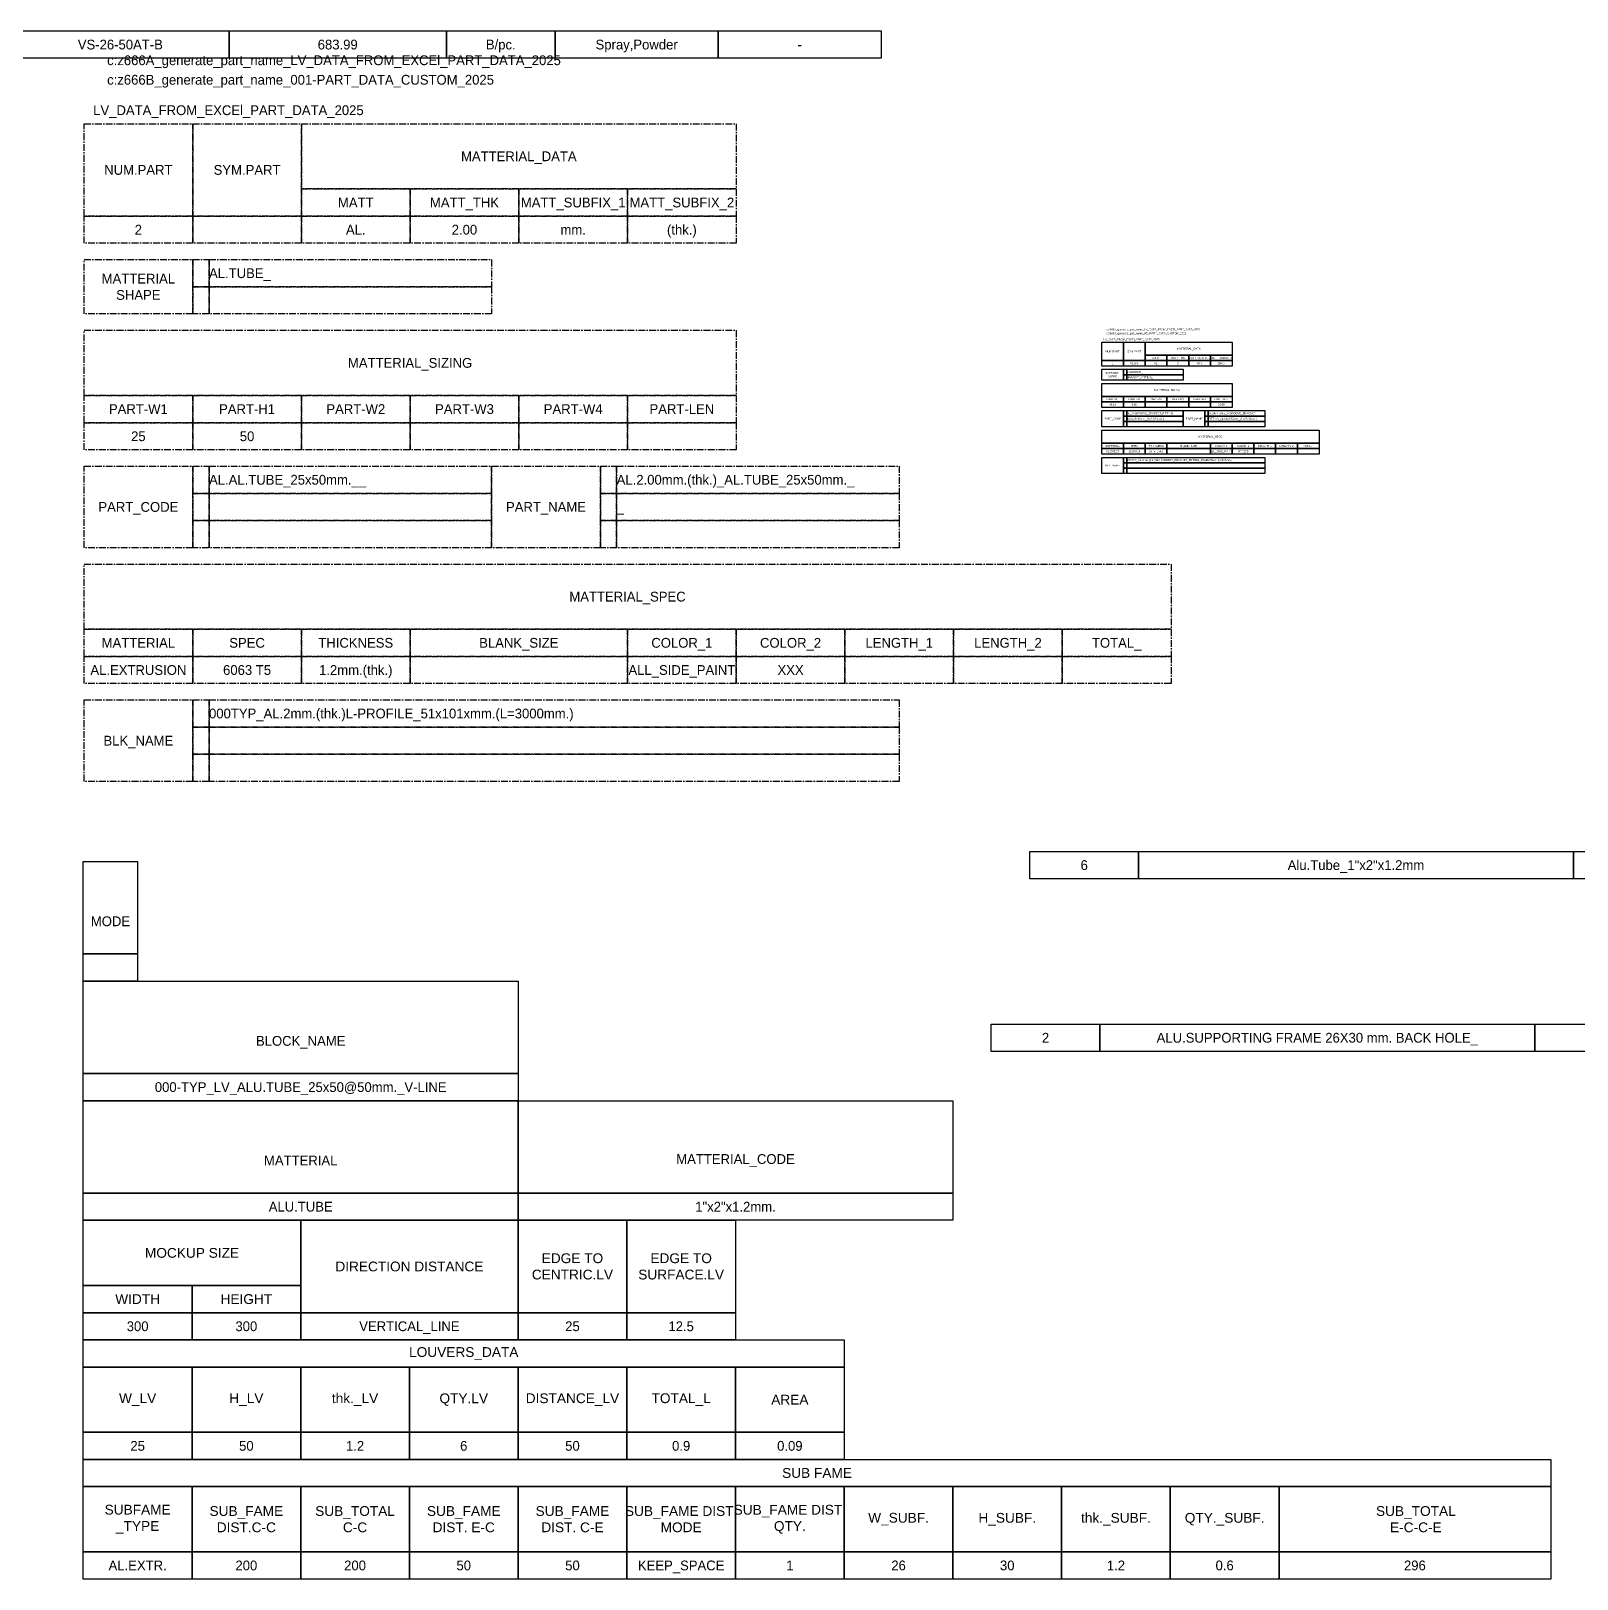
# Model space of a CAD drawing. Header units: millimetres. Extents: x -244126 to 368105, y -173968 to 259060.
# Drawn here: x -200659 to -199237, y 235490 to 236913 of the extents above; entities that cross this region are included whole.
import ezdxf
from ezdxf.enums import TextEntityAlignment as Align

# ---------------------------------------------------------------- set-up
doc = ezdxf.new("R2010")
doc.units = ezdxf.units.MM
doc.header["$MEASUREMENT"] = 0
doc.linetypes.add('CENTER', pattern=[2, 1.25, -0.25, 0.25, -0.25])
doc.linetypes.add('TA_GL_000.00010', pattern=[0.000275, 0.0001, -2.5e-05, 2.5e-05, -2.5e-05, 0.0001])
for name, color, linetype in [('000 - GRID', 8, 'CENTER'), ('002 - STRUCTURAL STEEL', 4, 'Continuous'), ('A04_TUBE SERIES', 7, 'Continuous')]:
    doc.layers.add(name, color=color, linetype=linetype)
doc.styles.get("Standard").update_dxf_attribs({"font": 'arial.ttf'})
doc.styles.add('TA', font='Cordia New.ttf', dxfattribs={"height": 4.5})

# ---------------------------------------------------------------- blocks, each defined once
blk = doc.blocks.new('*U560')
at = {"layer": '002 - STRUCTURAL STEEL', "color": 0, "linetype": 'ByBlock'}
blk.add_lwpolyline([(0, 5), (10, 5), (10, 0), (0, 0)], close=True, dxfattribs=at)
blk = doc.blocks.new('*U561')
at = {"layer": '002 - STRUCTURAL STEEL', "color": 0, "linetype": 'ByBlock'}
blk.add_lwpolyline([(0, 17), (10, 17), (10, 0), (0, 0)], close=True, dxfattribs=at)
blk = doc.blocks.new('*U567')
at = {"layer": '002 - STRUCTURAL STEEL', "color": 0, "linetype": 'ByBlock'}
blk.add_lwpolyline([(0, 17), (80, 17), (80, 0), (0, 0)], close=True, dxfattribs=at)
blk = doc.blocks.new('*U4911')
at = {"layer": '002 - STRUCTURAL STEEL', "color": 0, "linetype": 'ByBlock'}
blk.add_lwpolyline([(0, 5), (80, 5), (80, 0), (0, 0)], close=True, dxfattribs=at)
blk = doc.blocks.new('*U568')
at = {"layer": '002 - STRUCTURAL STEEL', "color": 0, "linetype": 'ByBlock'}
blk.add_lwpolyline([(0, 12), (40, 12), (40, 0), (0, 0)], close=True, dxfattribs=at)
blk = doc.blocks.new('*U4914')
at = {"layer": '002 - STRUCTURAL STEEL', "color": 0, "linetype": 'ByBlock'}
blk.add_lwpolyline([(0, 5), (20, 5), (20, 0), (0, 0)], close=True, dxfattribs=at)
blk = doc.blocks.new('*U3045')
at = {"layer": '002 - STRUCTURAL STEEL', "color": 0, "linetype": 'ByBlock'}
blk.add_lwpolyline([(0, 17), (40, 17), (40, 0), (0, 0)], close=True, dxfattribs=at)
blk = doc.blocks.new('*U3044')
at = {"layer": '002 - STRUCTURAL STEEL', "color": 0, "linetype": 'ByBlock'}
blk.add_lwpolyline([(0, 17), (20, 17), (20, 0), (0, 0)], close=True, dxfattribs=at)
blk = doc.blocks.new('*U562')
at = {"layer": '002 - STRUCTURAL STEEL', "color": 0, "linetype": 'ByBlock'}
blk.add_lwpolyline([(0, 12), (20, 12), (20, 0), (0, 0)], close=True, dxfattribs=at)
blk = doc.blocks.new('*U563')
at = {"layer": '002 - STRUCTURAL STEEL', "color": 0, "linetype": 'ByBlock'}
blk.add_lwpolyline([(0, 12), (20, 12), (20, 0), (0, 0)], close=True, dxfattribs=at)
blk = doc.blocks.new('*U564')
at = {"layer": '002 - STRUCTURAL STEEL', "color": 0, "linetype": 'ByBlock'}
blk.add_lwpolyline([(0, 12), (20, 12), (20, 0), (0, 0)], close=True, dxfattribs=at)
blk = doc.blocks.new('*U565')
at = {"layer": '002 - STRUCTURAL STEEL', "color": 0, "linetype": 'ByBlock'}
blk.add_lwpolyline([(0, 5), (270, 5), (270, 0), (0, 0)], close=True, dxfattribs=at)
blk = doc.blocks.new('*U566')
at = {"layer": '002 - STRUCTURAL STEEL', "color": 0, "linetype": 'ByBlock'}
blk.add_lwpolyline([(0, 12), (20, 12), (20, 0), (0, 0)], close=True, dxfattribs=at)
blk = doc.blocks.new('*U570')
at = {"layer": '002 - STRUCTURAL STEEL', "color": 0, "linetype": 'ByBlock'}
blk.add_lwpolyline([(0, 12), (20, 12), (20, 0), (0, 0)], close=True, dxfattribs=at)
blk = doc.blocks.new('*U571')
at = {"layer": '002 - STRUCTURAL STEEL', "color": 0, "linetype": 'ByBlock'}
blk.add_lwpolyline([(0, 12), (20, 12), (20, 0), (0, 0)], close=True, dxfattribs=at)
blk = doc.blocks.new('*U572')
at = {"layer": '002 - STRUCTURAL STEEL', "color": 0, "linetype": 'ByBlock'}
blk.add_lwpolyline([(0, 12), (20, 12), (20, 0), (0, 0)], close=True, dxfattribs=at)
blk = doc.blocks.new('*U573')
at = {"layer": '002 - STRUCTURAL STEEL', "color": 0, "linetype": 'ByBlock'}
blk.add_lwpolyline([(0, 12), (20, 12), (20, 0), (0, 0)], close=True, dxfattribs=at)
blk = doc.blocks.new('*U574')
at = {"layer": '002 - STRUCTURAL STEEL', "color": 0, "linetype": 'ByBlock'}
blk.add_lwpolyline([(0, 12), (20, 12), (20, 0), (0, 0)], close=True, dxfattribs=at)
blk = doc.blocks.new('*U575')
at = {"layer": '002 - STRUCTURAL STEEL', "color": 0, "linetype": 'ByBlock'}
blk.add_lwpolyline([(0, 12), (50, 12), (50, 0), (0, 0)], close=True, dxfattribs=at)
blk = doc.blocks.new('*U4913')
at = {"layer": '002 - STRUCTURAL STEEL', "color": 0, "linetype": 'ByBlock'}
blk.add_lwpolyline([(0, 5), (40, 5), (40, 0), (0, 0)], close=True, dxfattribs=at)
blk = doc.blocks.new('*U569')
at = {"layer": '002 - STRUCTURAL STEEL', "color": 0, "linetype": 'ByBlock'}
blk.add_lwpolyline([(0, 5), (50, 5), (50, 0), (0, 0)], close=True, dxfattribs=at)
blk = doc.blocks.new('*U556')
at = {"layer": '002 - STRUCTURAL STEEL', "color": 0, "linetype": 'ByBlock'}
blk.add_lwpolyline([(0, 12), (20, 12), (20, 0), (0, 0)], close=True, dxfattribs=at)
blk = doc.blocks.new('*U557')
at = {"layer": '002 - STRUCTURAL STEEL', "color": 0, "linetype": 'ByBlock'}
blk.add_lwpolyline([(0, 12), (20, 12), (20, 0), (0, 0)], close=True, dxfattribs=at)
blk = doc.blocks.new('*U558')
at = {"layer": '002 - STRUCTURAL STEEL', "color": 0, "linetype": 'ByBlock'}
blk.add_lwpolyline([(0, 12), (20, 12), (20, 0), (0, 0)], close=True, dxfattribs=at)
blk = doc.blocks.new('*U559')
at = {"layer": '002 - STRUCTURAL STEEL', "color": 0, "linetype": 'ByBlock'}
blk.add_lwpolyline([(0, 12), (20, 12), (20, 0), (0, 0)], close=True, dxfattribs=at)
blk = doc.blocks.new('*U550')
at = {"layer": '002 - STRUCTURAL STEEL', "color": 0, "linetype": 'ByBlock'}
blk.add_lwpolyline([(0, 12), (20, 12), (20, 0), (0, 0)], close=True, dxfattribs=at)
blk = doc.blocks.new('*U551')
at = {"layer": '002 - STRUCTURAL STEEL', "color": 0, "linetype": 'ByBlock'}
blk.add_lwpolyline([(0, 12), (20, 12), (20, 0), (0, 0)], close=True, dxfattribs=at)
blk = doc.blocks.new('*U552')
at = {"layer": '002 - STRUCTURAL STEEL', "color": 0, "linetype": 'ByBlock'}
blk.add_lwpolyline([(0, 12), (20, 12), (20, 0), (0, 0)], close=True, dxfattribs=at)
blk = doc.blocks.new('*U553')
at = {"layer": '002 - STRUCTURAL STEEL', "color": 0, "linetype": 'ByBlock'}
blk.add_lwpolyline([(0, 12), (20, 12), (20, 0), (0, 0)], close=True, dxfattribs=at)
blk = doc.blocks.new('*U554')
at = {"layer": '002 - STRUCTURAL STEEL', "color": 0, "linetype": 'ByBlock'}
blk.add_lwpolyline([(0, 12), (20, 12), (20, 0), (0, 0)], close=True, dxfattribs=at)
blk = doc.blocks.new('*U555')
at = {"layer": '002 - STRUCTURAL STEEL', "color": 0, "linetype": 'ByBlock'}
blk.add_lwpolyline([(0, 5), (140, 5), (140, 0), (0, 0)], close=True, dxfattribs=at)
blk = doc.blocks.new('LV_DATA_FROM_EXCEl')
at = {"color": 0}
for name, p in [('*U561', (0, 115)), ('*U560', (0, 110)), ('*U567', (0, 93)), ('*U4911', (0, 88)), ('*U567', (0, 71)), ('*U567', (80, 71)), ('*U4911', (0, 66)), ('*U4911', (80, 66)), ('*U568', (0, 54)), ('*U3045', (40, 49)), ('*U3044', (80, 49)), ('*U3044', (100, 49)), ('*U4914', (0, 49)), ('*U4914', (20, 49)), ('*U4914', (0, 44)), ('*U4914', (20, 44)), ('*U4913', (40, 44)), ('*U4914', (80, 44)), ('*U4914', (100, 44)), ('*U555', (0, 39)), ('*U556', (0, 27)), ('*U557', (20, 27)), ('*U558', (40, 27)), ('*U559', (60, 27)), ('*U550', (80, 27)), ('*U551', (100, 27)), ('*U552', (120, 27)), ('*U4914', (0, 22)), ('*U4914', (20, 22)), ('*U4914', (40, 22)), ('*U4914', (60, 22)), ('*U4914', (80, 22)), ('*U4914', (100, 22)), ('*U4914', (120, 22)), ('*U565', (0, 17)), ('*U554', (0, 5)), ('*U553', (20, 5)), ('*U562', (40, 5)), ('*U563', (60, 5)), ('*U564', (80, 5)), ('*U566', (100, 5)), ('*U570', (120, 5)), ('*U571', (140, 5)), ('*U572', (160, 5)), ('*U573', (180, 5)), ('*U574', (200, 5)), ('*U575', (220, 5)), ('*U4914', (0, 0)), ('*U4914', (20, 0)), ('*U4914', (40, 0)), ('*U4914', (60, 0)), ('*U4914', (80, 0)), ('*U4914', (100, 0)), ('*U4914', (120, 0)), ('*U4914', (140, 0)), ('*U4914', (160, 0)), ('*U4914', (180, 0)), ('*U4914', (200, 0)), ('*U569', (220, 0))]:
    blk.add_blockref(name, p, dxfattribs=at)
at = {"color": 0, "style": 'TA'}
for s, p in [('MODE', (5, 121)), ('BLOCK_NAME', (40, 99))]:
    blk.add_text(s, height=1.8, dxfattribs=at).set_placement(p, align=Align.MIDDLE_CENTER)
at = {"color": 0}
for s, p in [('MOCKUP SIZE', (20, 60)), ('DIRECTION DISTANCE', (60, 57.5)), ('WIDTH', (10, 51.5)), ('HEIGHT', (30, 51.5))]:
    blk.add_text(s, height=1.8, dxfattribs=at).set_placement(p, align=Align.MIDDLE_CENTER)
at = {"color": 0, "char_height": 1.8, "width": 13.8921, "attachment_point": 5, "style": 'TA'}
for s, insert in [('MATTERIAL', (40, 77)), ('MATTERIAL_CODE', (120, 77))]:
    blk.add_mtext(s, dxfattribs=dict(at, insert=insert))
at = {"color": 0, "char_height": 1.8, "attachment_point": 5}
for s, insert, width in [('EDGE TO CENTRIC.LV', (90, 57.5), 20), ('EDGE TO SURFACE.LV', (110, 57.5), 20), ('LOUVERS_DATA', (70, 41.5), 140), ('thk._LV', (50, 33), 20), ('QTY.LV', (70, 33), 20), ('DISTANCE_LV', (90, 33), 20), ('TOTAL_L', (110, 33), 20), ('W_LV', (10, 33), 20), ('H_LV', (30, 33), 20), ('AREA', (130, 33), 20), ('SUB FAME', (135, 19.5), 200), ('SUBFAME^J_TYPE', (10, 11), 20), ('SUB_FAME DIST.C-C', (30, 11), 20), ('SUB_TOTAL\\PC-C', (50, 11), 20), ('SUB_FAME DIST. E-C', (70, 11), 20), ('SUB_FAME DIST. C-E', (90, 11), 20), ('SUB_FAME DIST.\\PMODE', (110, 11), 20), ('SUB_FAME DIST.\\PQTY.', (130, 11), 20), ('W_SUBF.', (150, 11.01), 20), ('H_SUBF.', (170, 11), 20), ('thk._SUBF.', (190, 11), 20), ('QTY._SUBF.', (210, 11), 20), ('SUB_TOTAL\\PE-C-C-E', (245.18, 11), 49.6483)]:
    blk.add_mtext(s, dxfattribs=dict(at, insert=insert, width=width))
at = {"style": 'TA'}
for tag, p in [('MODE_VALUE', (5, 112.5)), ('BLOCK_NAME_VALUE', (40, 90.5)), ('MATTERIAL_VALUE', (40, 68.5)), ('MATTERIAL_CODE_VALUE', (120, 68.5)), ('DIRECTION DISTANCE_VALUE', (60, 46.5)), ('EDGE TO CENTRIC.LV_VALUE', (90, 46.5)), ('EDGE TO SURFACE.LV_VALUE', (110, 46.5)), ('DISTANCE_LV_VALUE', (90, 24.5)), ('TOTAL_L_VALUE', (110, 24.5)), ('AREA_VALUE', (130, 24.5)), ('SUBFAME^J_TYPE_VALUE', (10, 2.5)), ('SUB_FAME_DIST._QTY._VALUE', (130, 2.5)), ('W_SUBF._VALUE', (150, 2.5)), ('H_SUBF._VALUE', (170, 2.5)), ('THK._SUBF._VALUE', (190, 2.5)), ('QTY._SUBF._VALUE', (210, 2.5)), ('SUB_TOTAL\\PE-C-C-E_VALUE', (245, 2.5))]:
    blk.add_attdef(tag, text='', height=1.8, dxfattribs=at).set_placement(p, align=Align.MIDDLE_CENTER)
at = {"color": 3, "style": 'TA'}
for tag, p in [('WIDTH_VALUE', (10, 46.5)), ('HEIGHT_VALUE', (30, 46.5)), ('W_LV_VALUE', (10, 24.5)), ('H_LV_VALUE', (30, 24.5)), ('THK._LV_VALUE', (50, 24.5)), ('QTY.LV_VALUE', (70, 24.5)), ('SUB_FAME DIST.C-C_VALUE', (30, 2.5))]:
    blk.add_attdef(tag, text='', height=1.8, dxfattribs=at).set_placement(p, align=Align.MIDDLE_CENTER)
at = {"style": 'TA', "flags": 8}
for tag, p in [('SUB_TOTAL\\PC-C_VALUE', (50, 2.5)), ('SUB_FAME DIST. E-C_VALUE', (70, 2.5)), ('SUB_FAME DIST. C-E_VALUE', (90, 2.5)), ('SUB_FAME DIST.\\PMODE_VALUE', (110, 2.5))]:
    blk.add_attdef(tag, text='', height=1.8, dxfattribs=at).set_placement(p, align=Align.MIDDLE_CENTER)
blk = doc.blocks.new('*U72')
at = {"layer": '002 - STRUCTURAL STEEL', "color": 0, "linetype": 'ByBlock'}
blk.add_lwpolyline([(0, 12), (80, 12), (80, 0), (0, 0)], close=True, dxfattribs=at)
blk = doc.blocks.new('*U70')
at = {"layer": '002 - STRUCTURAL STEEL', "color": 0, "linetype": 'ByBlock'}
blk.add_lwpolyline([(0, 10), (20, 10), (20, 0), (0, 0)], close=True, dxfattribs=at)
blk = doc.blocks.new('*U71')
at = {"layer": '002 - STRUCTURAL STEEL', "color": 0, "linetype": 'ByBlock'}
blk.add_lwpolyline([(0, 12), (120, 12), (120, 0), (0, 0)], close=True, dxfattribs=at)
blk = doc.blocks.new('*U73')
at = {"layer": '002 - STRUCTURAL STEEL', "color": 0, "linetype": 'ByBlock'}
blk.add_lwpolyline([(0, 15), (20, 15), (20, 0), (0, 0)], close=True, dxfattribs=at)
blk = doc.blocks.new('*U68')
at = {"layer": '002 - STRUCTURAL STEEL', "color": 0, "linetype": 'ByBlock'}
blk.add_lwpolyline([(0, 5), (52, 5), (52, 0), (0, 0)], close=True, dxfattribs=at)
blk = doc.blocks.new('*U69')
at = {"layer": '002 - STRUCTURAL STEEL', "color": 0, "linetype": 'ByBlock'}
blk.add_lwpolyline([(0, 5), (3, 5), (3, 0), (0, 0)], close=True, dxfattribs=at)
blk = doc.blocks.new('*U74')
at = {"layer": '002 - STRUCTURAL STEEL', "color": 0, "linetype": 'ByBlock'}
blk.add_lwpolyline([(0, 5), (127, 5), (127, 0), (0, 0)], close=True, dxfattribs=at)
blk = doc.blocks.new('*U175')
at = {"layer": '002 - STRUCTURAL STEEL', "color": 0, "linetype": 'ByBlock'}
blk.add_lwpolyline([(0, 12), (200, 12), (200, 0), (0, 0)], close=True, dxfattribs=at)
blk = doc.blocks.new('LV_DATA_FROM_EXCEl_PART_DATA_2025')
at = {"color": 0}
for name, p in [('*U3044', (0, -17)), ('*U3044', (20, -17)), ('*U72', (40, -12)), ('*U4914', (40, -17)), ('*U4914', (60, -17)), ('*U4914', (80, -17)), ('*U4914', (100, -17)), ('*U4914', (0, -22)), ('*U4914', (20, -22)), ('*U4914', (40, -22)), ('*U4914', (60, -22)), ('*U4914', (80, -22)), ('*U4914', (100, -22)), ('*U70', (0, -35)), ('*U69', (20, -30)), ('*U68', (23, -30)), ('*U69', (20, -35)), ('*U68', (23, -35)), ('*U71', (0, -50)), ('*U4914', (0, -55)), ('*U4914', (20, -55)), ('*U4914', (40, -55)), ('*U4914', (60, -55)), ('*U4914', (80, -55)), ('*U4914', (100, -55)), ('*U4914', (0, -60)), ('*U4914', (20, -60)), ('*U4914', (40, -60)), ('*U4914', (60, -60)), ('*U4914', (80, -60)), ('*U4914', (100, -60)), ('*U73', (0, -78)), ('*U69', (20, -68)), ('*U68', (23, -68)), ('*U73', (75, -78)), ('*U69', (95, -68)), ('*U68', (98, -68)), ('*U69', (20, -73)), ('*U68', (23, -73)), ('*U69', (95, -73)), ('*U68', (98, -73)), ('*U69', (20, -78)), ('*U68', (23, -78)), ('*U69', (95, -78)), ('*U68', (98, -78)), ('*U175', (0, -93)), ('*U4914', (0, -98)), ('*U4914', (20, -98)), ('*U4914', (40, -98)), ('*U4913', (60, -98)), ('*U4914', (100, -98)), ('*U4914', (120, -98)), ('*U4914', (140, -98)), ('*U4914', (160, -98)), ('*U4914', (180, -98)), ('*U4914', (0, -103)), ('*U4914', (20, -103)), ('*U4914', (40, -103)), ('*U4913', (60, -103)), ('*U4914', (100, -103)), ('*U4914', (120, -103)), ('*U4914', (140, -103)), ('*U4914', (160, -103)), ('*U4914', (180, -103)), ('*U73', (0, -121)), ('*U69', (20, -111)), ('*U74', (23, -111)), ('*U69', (20, -116)), ('*U74', (23, -116)), ('*U69', (20, -121)), ('*U74', (23, -121))]:
    blk.add_blockref(name, p, dxfattribs=at)
at = {"color": 0, "style": 'TA'}
for s, p in [('MATTERIAL_DATA', (80, -6)), ('NUM.PART', (10, -8.5)), ('SYM.PART', (30, -8.5)), ('MATT', (50, -14.5)), ('MATT_THK', (70, -14.5)), ('MATT_SUBFIX_1', (90, -14.5)), ('MATT_SUBFIX_2', (110, -14.5)), ('MATTERIAL', (10, -28.5)), ('SHAPE', (10, -31.5)), ('MATTERIAL_SIZING', (60, -44)), ('PART-W1', (10, -52.5)), ('PART-H1', (30, -52.5)), ('PART-W2', (50, -52.5)), ('PART-W3', (70, -52.5)), ('PART-W4', (90, -52.5)), ('PART-LEN', (110, -52.5)), ('PART_CODE', (10, -70.5)), ('PART_NAME', (85, -70.5)), ('MATTERIAL_SPEC', (100, -87)), ('MATTERIAL', (10, -95.5)), ('SPEC', (30, -95.5)), ('THICKNESS', (50, -95.5)), ('BLANK_SIZE', (80, -95.5)), ('COLOR_1', (110, -95.5)), ('COLOR_2', (130, -95.5)), ('LENGTH_1', (150, -95.5)), ('LENGTH_2', (170, -95.5)), ('TOTAL_', (190, -95.5)), ('BLK_NAME', (10, -113.5))]:
    blk.add_text(s, height=1.8, dxfattribs=at).set_placement(p, align=Align.MIDDLE_CENTER)
at = {"color": 3, "char_height": 1.8, "attachment_point": 1, "style": 'TA'}
for s, insert, width in [('c:z666A_generate_part_name_LV_DATA_FROM_EXCEl_PART_DATA_2025', (4.25, 12.57), 88.6913), ('c:z666B_generate_part_name_001-PART_DATA_CUSTOM_2025', (4.25, 8.98), 76.3713), ('LV_DATA_FROM_EXCEl_PART_DATA_2025', (1.69, 3.38), 51.7354)]:
    blk.add_mtext(s, dxfattribs=dict(at, insert=insert, width=width))
at = {"color": 0, "style": 'TA'}
for tag, p in [('NUM.PART_VALUE', (10, -19.5)), ('NO.CODE', (30, -19.5)), ('MATT_VALUE', (50, -19.5)), ('MATT_THK_VALUE', (70, -19.5)), ('MATT_SUBFIX_1_VALUE', (90, -19.5)), ('MATT_SUBFIX_2_VALUE', (110, -19.5)), ('PART-W1_VALUE', (10, -57.5)), ('PART-H1_VALUE', (30, -57.5)), ('PART-W2_VALUE', (50, -57.5)), ('PART-W3_VALUE', (70, -57.5)), ('PART-W4_VALUE', (90, -57.5)), ('PART-LEN_VALUE', (110, -57.5))]:
    blk.add_attdef(tag, text='', height=1.8, dxfattribs=at).set_placement(p, align=Align.MIDDLE_CENTER)
for tag, p in [('MATTERIAL_SHPAE_VALUE_1', (23, -27.5)), ('MATTERIAL_SHPAE_VALUE_2', (23, -32.5)), ('CODE_VALUE_1', (23, -65.5)), ('PART_NAME_VALUE_1', (98, -65.5)), ('CODE_VALUE_2', (23, -70.5)), ('PART_NAME_VALUE_2', (98, -70.5)), ('PART_NAME_VALUE_3', (98, -75.5)), ('BLK_NAME_VAL_VALUE', (23, -108.5))]:
    blk.add_attdef(tag, text='', height=1.8, dxfattribs=at).set_placement(p, align=Align.MIDDLE_LEFT)
at = {"style": 'TA'}
for tag, p in [('MATTERIAL_VALUE_1', (10, -100.5)), ('SPEC_VALUE', (30, -100.5)), ('THICKNESS_VALUE', (50, -100.5)), ('BLANK_SIZE_VALUE', (80, -100.5)), ('COATING_VALUE_1', (110, -100.5)), ('COATING_VALUE_2', (130, -100.5)), ('LENGTH_VALUE', (150, -100.5)), ('LENGTH_VALUE_2', (170, -100.5)), ('TOTAL__VALUE', (190, -100.5))]:
    blk.add_attdef(tag, text='', height=1.8, dxfattribs=at).set_placement(p, align=Align.MIDDLE_CENTER)
blk = doc.blocks.new('*U4915')
at = {"layer": '002 - STRUCTURAL STEEL', "color": 0, "linetype": 'ByBlock'}
blk.add_lwpolyline([(0, 5), (30, 5), (30, 0), (0, 0)], close=True, dxfattribs=at)
blk = doc.blocks.new('*U2988')
at = {"color": 0}
for name, p in [('*U4914', (0, -5)), ('*U4911', (20, -5)), ('*U4913', (100, -5)), ('*U4913', (140, -5)), ('*U4913', (180, -5)), ('*U4914', (220, -5)), ('*U4915', (240, -5)), ('*U4915', (270, -5))]:
    blk.add_blockref(name, p, dxfattribs=at)
at = {"layer": 'A04_TUBE SERIES', "color": 0, "style": 'TA'}
for tag, p in [('ITEM_VALUE', (10, -2.5)), ('PRODUCT_NAME_VALUE', (60, -2.5)), ('ITEM_NUMBER_VALUE', (120, -2.5)), ('PRODUCT_CODE_VALUE', (160, -2.5)), ('SELLING_PRICE_VALUE', (200, -2.5)), ('UNIT_VALUE', (230, -2.5)), ('TYPE_OF_COLOR_VALUE', (255, -2.5)), ('SECTION_VALUE', (285, -2.5))]:
    blk.add_attdef(tag, text='', height=1.8, dxfattribs=at).set_placement(p, align=Align.MIDDLE_CENTER)
blk = doc.blocks.new('000 - DAYNAMIC_DATA_FAMELINE_PRICE_LIST')
at = {"color": 0}
for name, p in [('*U4914', (0, -5)), ('*U4911', (20, -5)), ('*U4913', (100, -5)), ('*U4913', (140, -5)), ('*U4913', (180, -5)), ('*U4914', (220, -5)), ('*U4915', (240, -5)), ('*U4915', (270, -5))]:
    blk.add_blockref(name, p, dxfattribs=at)
at = {"layer": 'A04_TUBE SERIES', "color": 0, "style": 'TA'}
for tag, p in [('ITEM_VALUE', (10, -2.5)), ('PRODUCT_NAME_VALUE', (60, -2.5)), ('ITEM_NUMBER_VALUE', (120, -2.5)), ('PRODUCT_CODE_VALUE', (160, -2.5)), ('SELLING_PRICE_VALUE', (200, -2.5)), ('UNIT_VALUE', (230, -2.5)), ('TYPE_OF_COLOR_VALUE', (255, -2.5)), ('SECTION_VALUE', (285, -2.5))]:
    blk.add_attdef(tag, text='', height=1.8, dxfattribs=at).set_placement(p, align=Align.MIDDLE_CENTER)

msp = doc.modelspace()

# ---------------------------------------------------------------- block references
at = {"linetype": 'TA_GL_000.00010'}
ref = msp.add_blockref('LV_DATA_FROM_EXCEl_PART_DATA_2025', (-199673.91407, 236627.23426), dxfattribs=at)
ref.add_attrib('NUM.PART_VALUE', '1', dxfattribs={"color": 0, "height": 1.8, "style": 'TA'}).set_placement((-199663.91407, 236607.73426), align=Align.MIDDLE_CENTER)
ref.add_attrib('NO.CODE', 'AL.U-1', dxfattribs={"color": 0, "height": 1.8, "style": 'TA'}).set_placement((-199643.91407, 236607.73426), align=Align.MIDDLE_CENTER)
ref.add_attrib('MATT_VALUE', 'AL.', dxfattribs={"color": 0, "height": 1.8, "style": 'TA'}).set_placement((-199623.91407, 236607.73426), align=Align.MIDDLE_CENTER)
ref.add_attrib('MATT_THK_VALUE', '2', dxfattribs={"color": 0, "height": 1.8, "style": 'TA'}).set_placement((-199603.91407, 236607.73426), align=Align.MIDDLE_CENTER)
ref.add_attrib('MATT_SUBFIX_1_VALUE', 'mm.', dxfattribs={"color": 0, "height": 1.8, "style": 'TA'}).set_placement((-199583.91407, 236607.73426), align=Align.MIDDLE_CENTER)
ref.add_attrib('MATT_SUBFIX_2_VALUE', '(thk.)', dxfattribs={"color": 0, "height": 1.8, "style": 'TA'}).set_placement((-199563.91407, 236607.73426), align=Align.MIDDLE_CENTER)
ref.add_attrib('MATTERIAL_SHPAE_VALUE_1', 'V-GROOVE_', dxfattribs={"color": 0, "height": 1.8, "style": 'TA'}).set_placement((-199650.91407, 236599.73426), align=Align.MIDDLE_LEFT)
ref.add_attrib('MATTERIAL_SHPAE_VALUE_2', 'BRACKET_FITTING_', dxfattribs={"color": 0, "height": 1.8, "style": 'TA'}).set_placement((-199650.91407, 236594.73426), align=Align.MIDDLE_LEFT)
ref.add_attrib('PART-W1_VALUE', '44.14', dxfattribs={"color": 0, "height": 1.8, "style": 'TA'}).set_placement((-199663.91407, 236569.73426), align=Align.MIDDLE_CENTER)
ref.add_attrib('PART-H1_VALUE', '9.90', dxfattribs={"color": 0, "height": 1.8, "style": 'TA'}).set_placement((-199643.91407, 236569.73426), align=Align.MIDDLE_CENTER)
ref.add_attrib('PART-LEN_VALUE', '25.00', dxfattribs={"color": 0, "height": 1.8, "style": 'TA'}).set_placement((-199563.91407, 236569.73426), align=Align.MIDDLE_CENTER)
ref.add_attrib('CODE_VALUE_1', 'AL._V-GROOVE_BRACKET_FITTING', dxfattribs={"color": 0, "height": 1.8, "style": 'TA'}).set_placement((-199650.91407, 236561.73426), align=Align.MIDDLE_LEFT)
ref.add_attrib('CODE_VALUE_2', '44.14x9.90mm._(L=25.00mm.)', dxfattribs={"color": 0, "height": 1.8, "style": 'TA'}).set_placement((-199650.91407, 236556.73426), align=Align.MIDDLE_LEFT)
ref.add_attrib('PART_NAME_VALUE_1', 'AL.2mm.(thk.)_V-GROOVE_BRACKET', dxfattribs={"color": 0, "height": 1.8, "style": 'TA'}).set_placement((-199575.91407, 236561.73426), align=Align.MIDDLE_LEFT)
ref.add_attrib('PART_NAME_VALUE_2', 'FITTING_44.14x9.90mm._(L=25.00mm.)', dxfattribs={"color": 0, "height": 1.8, "style": 'TA'}).set_placement((-199575.91407, 236556.73426), align=Align.MIDDLE_LEFT)
ref.add_attrib('MATTERIAL_VALUE_1', 'AL.SHEET', dxfattribs={"height": 1.8, "style": 'TA'}).set_placement((-199663.91407, 236526.73426), align=Align.MIDDLE_CENTER)
ref.add_attrib('SPEC_VALUE', '1100 H14', dxfattribs={"height": 1.8, "style": 'TA'}).set_placement((-199643.91407, 236526.73426), align=Align.MIDDLE_CENTER)
ref.add_attrib('THICKNESS_VALUE', '2mm. (thk.)', dxfattribs={"height": 1.8, "style": 'TA'}).set_placement((-199623.91407, 236526.73426), align=Align.MIDDLE_CENTER)
ref.add_attrib('COATING_VALUE_1', 'ALL_SIDE_PAINT', dxfattribs={"height": 1.8, "style": 'TA'}).set_placement((-199563.91407, 236526.73426), align=Align.MIDDLE_CENTER)
ref.add_attrib('COATING_VALUE_2', 'MT-0205', dxfattribs={"height": 1.8, "style": 'TA'}).set_placement((-199543.91407, 236526.73426), align=Align.MIDDLE_CENTER)
ref.add_attrib('BLK_NAME_VAL_VALUE', '000TYP_AL.2mm.(thk.)U45-CARRIER_BRACKET_FITTING_30x40x30mm.(L=325mm.)', dxfattribs={"color": 0, "height": 1.8, "style": 'TA'}).set_placement((-199650.91407, 236518.73426), align=Align.MIDDLE_LEFT)
at = {"layer": '000 - GRID'}
ref = msp.add_blockref('LV_DATA_FROM_EXCEl_PART_DATA_2025', (-200610.15816, 236828.12723), dxfattribs=dict(at, xscale=5, yscale=5, zscale=5))
ref.add_attrib('NUM.PART_VALUE', '2', dxfattribs={"layer": '0', "color": 0, "height": 9, "style": 'TA'}).set_placement((-200560.15816, 236730.62723), align=Align.MIDDLE_CENTER)
ref.add_attrib('MATT_VALUE', 'AL.', dxfattribs={"layer": '0', "color": 0, "height": 9, "style": 'TA'}).set_placement((-200360.15816, 236730.62723), align=Align.MIDDLE_CENTER)
ref.add_attrib('MATT_THK_VALUE', '2.00', dxfattribs={"layer": '0', "color": 0, "height": 9, "style": 'TA'}).set_placement((-200260.15816, 236730.62723), align=Align.MIDDLE_CENTER)
ref.add_attrib('MATT_SUBFIX_1_VALUE', 'mm.', dxfattribs={"layer": '0', "color": 0, "height": 9, "style": 'TA'}).set_placement((-200160.15816, 236730.62723), align=Align.MIDDLE_CENTER)
ref.add_attrib('MATT_SUBFIX_2_VALUE', '(thk.)', dxfattribs={"layer": '0', "color": 0, "height": 9, "style": 'TA'}).set_placement((-200060.15816, 236730.62723), align=Align.MIDDLE_CENTER)
ref.add_attrib('MATTERIAL_SHPAE_VALUE_1', 'AL.TUBE_', dxfattribs={"layer": '0', "color": 0, "height": 9, "style": 'TA'}).set_placement((-200495.15816, 236690.62723), align=Align.MIDDLE_LEFT)
ref.add_attrib('PART-W1_VALUE', '25', dxfattribs={"layer": '0', "color": 0, "height": 9, "style": 'TA'}).set_placement((-200560.15816, 236540.62723), align=Align.MIDDLE_CENTER)
ref.add_attrib('PART-H1_VALUE', '50', dxfattribs={"layer": '0', "color": 0, "height": 9, "style": 'TA'}).set_placement((-200460.15816, 236540.62723), align=Align.MIDDLE_CENTER)
ref.add_attrib('CODE_VALUE_1', 'AL.AL.TUBE_25x50mm.__', dxfattribs={"layer": '0', "color": 0, "height": 9, "style": 'TA'}).set_placement((-200495.15816, 236500.62723), align=Align.MIDDLE_LEFT)
ref.add_attrib('PART_NAME_VALUE_1', 'AL.2.00mm.(thk.)_AL.TUBE_25x50mm._', dxfattribs={"layer": '0', "color": 0, "height": 9, "style": 'TA'}).set_placement((-200120.15816, 236500.62723), align=Align.MIDDLE_LEFT)
ref.add_attrib('PART_NAME_VALUE_2', '_', dxfattribs={"layer": '0', "color": 0, "height": 9, "style": 'TA'}).set_placement((-200120.15816, 236475.62723), align=Align.MIDDLE_LEFT)
ref.add_attrib('MATTERIAL_VALUE_1', 'AL.EXTRUSION', dxfattribs={"layer": '0', "height": 9, "style": 'TA'}).set_placement((-200560.15816, 236325.62723), align=Align.MIDDLE_CENTER)
ref.add_attrib('SPEC_VALUE', '6063 T5', dxfattribs={"layer": '0', "height": 9, "style": 'TA'}).set_placement((-200460.15816, 236325.62723), align=Align.MIDDLE_CENTER)
ref.add_attrib('THICKNESS_VALUE', '1.2mm.(thk.)', dxfattribs={"layer": '0', "height": 9, "style": 'TA'}).set_placement((-200360.15816, 236325.62723), align=Align.MIDDLE_CENTER)
ref.add_attrib('COATING_VALUE_1', 'ALL_SIDE_PAINT', dxfattribs={"layer": '0', "height": 9, "style": 'TA'}).set_placement((-200060.15816, 236325.62723), align=Align.MIDDLE_CENTER)
ref.add_attrib('COATING_VALUE_2', 'XXX', dxfattribs={"layer": '0', "height": 9, "style": 'TA'}).set_placement((-199960.15816, 236325.62723), align=Align.MIDDLE_CENTER)
ref.add_attrib('BLK_NAME_VAL_VALUE', '000TYP_AL.2mm.(thk.)L-PROFILE_51x101xmm.(L=3000mm.)', dxfattribs={"layer": '0', "color": 0, "height": 9, "style": 'TA'}).set_placement((-200495.15816, 236285.62723), align=Align.MIDDLE_LEFT)
at = {"layer": 'A04_TUBE SERIES', "color": 3, "xscale": 5, "yscale": 5, "zscale": 5}
for name, p, values in [('000 - DAYNAMIC_DATA_FAMELINE_PRICE_LIST', (-201376.76181, 236913.42405), {'ITEM_VALUE': '2', 'PRODUCT_NAME_VALUE': 'ALU.SUPPORTING_FRAME_26x30_mm._BACK_HOLE_', 'ITEM_NUMBER_VALUE': 'FG2030300010', 'PRODUCT_CODE_VALUE': 'VS-26-50AT-B', 'SELLING_PRICE_VALUE': '683.99', 'UNIT_VALUE': 'B/pc.', 'TYPE_OF_COLOR_VALUE': 'Spray,Powder', 'SECTION_VALUE': '-'}), ('*U2988', (-199740.01108, 236158.67119), {'ITEM_VALUE': '6', 'PRODUCT_NAME_VALUE': 'Alu.Tube_1"x2"x1.2mm', 'ITEM_NUMBER_VALUE': 'FG1060140006', 'PRODUCT_CODE_VALUE': '1"x2"x1.2mm', 'SELLING_PRICE_VALUE': '174.47', 'UNIT_VALUE': 'B/m.', 'TYPE_OF_COLOR_VALUE': 'Spray,Powder', 'SECTION_VALUE': '-'}), ('000 - DAYNAMIC_DATA_FAMELINE_PRICE_LIST', (-199775.60577, 235999.88134), {'ITEM_VALUE': '2', 'PRODUCT_NAME_VALUE': 'ALU.SUPPORTING FRAME 26X30 mm. BACK HOLE_', 'ITEM_NUMBER_VALUE': 'FG2030300010', 'PRODUCT_CODE_VALUE': 'VS-26-50AT-B', 'SELLING_PRICE_VALUE': '683.99', 'UNIT_VALUE': 'B/pc.', 'TYPE_OF_COLOR_VALUE': 'Spray,Powder', 'SECTION_VALUE': '-'})]:
    msp.add_blockref(name, p, dxfattribs=at).add_auto_attribs(values)
at = {"layer": 'A04_TUBE SERIES', "color": 3}
ref = msp.add_blockref('LV_DATA_FROM_EXCEl', (-200610.8175, 235489.51213), dxfattribs=dict(at, xscale=5, yscale=5, zscale=5))
ref.add_attrib('BLOCK_NAME_VALUE', '000-TYP_LV_ALU.TUBE_25x50@50mm._V-LINE', dxfattribs={"layer": '0', "height": 9, "style": 'TA'}).set_placement((-200410.8175, 235942.01213), align=Align.MIDDLE_CENTER)
ref.add_attrib('MATTERIAL_VALUE', 'ALU.TUBE', dxfattribs={"layer": '0', "height": 9, "style": 'TA'}).set_placement((-200410.8175, 235832.01213), align=Align.MIDDLE_CENTER)
ref.add_attrib('MATTERIAL_CODE_VALUE', '1"x2"x1.2mm.', dxfattribs={"layer": '0', "height": 9, "style": 'TA'}).set_placement((-200010.8175, 235832.01213), align=Align.MIDDLE_CENTER)
ref.add_attrib('WIDTH_VALUE', '300', dxfattribs={"layer": '0', "color": 3, "height": 9, "style": 'TA'}).set_placement((-200560.8175, 235722.01213), align=Align.MIDDLE_CENTER)
ref.add_attrib('HEIGHT_VALUE', '300', dxfattribs={"layer": '0', "color": 3, "height": 9, "style": 'TA'}).set_placement((-200460.8175, 235722.01213), align=Align.MIDDLE_CENTER)
ref.add_attrib('DIRECTION DISTANCE_VALUE', 'VERTICAL_LINE', dxfattribs={"layer": '0', "height": 9, "style": 'TA'}).set_placement((-200310.8175, 235722.01213), align=Align.MIDDLE_CENTER)
ref.add_attrib('EDGE TO CENTRIC.LV_VALUE', '25', dxfattribs={"layer": '0', "height": 9, "style": 'TA'}).set_placement((-200160.8175, 235722.01213), align=Align.MIDDLE_CENTER)
ref.add_attrib('EDGE TO SURFACE.LV_VALUE', '12.5', dxfattribs={"layer": '0', "height": 9, "style": 'TA'}).set_placement((-200060.8175, 235722.01213), align=Align.MIDDLE_CENTER)
ref.add_attrib('W_LV_VALUE', '25', dxfattribs={"layer": '0', "color": 3, "height": 9, "style": 'TA'}).set_placement((-200560.8175, 235612.01213), align=Align.MIDDLE_CENTER)
ref.add_attrib('H_LV_VALUE', '50', dxfattribs={"layer": '0', "color": 3, "height": 9, "style": 'TA'}).set_placement((-200460.8175, 235612.01213), align=Align.MIDDLE_CENTER)
ref.add_attrib('THK._LV_VALUE', '1.2', dxfattribs={"layer": '0', "color": 3, "height": 9, "style": 'TA'}).set_placement((-200360.8175, 235612.01213), align=Align.MIDDLE_CENTER)
ref.add_attrib('QTY.LV_VALUE', '6', dxfattribs={"layer": '0', "color": 3, "height": 9, "style": 'TA'}).set_placement((-200260.8175, 235612.01213), align=Align.MIDDLE_CENTER)
ref.add_attrib('DISTANCE_LV_VALUE', '50', dxfattribs={"layer": '0', "height": 9, "style": 'TA'}).set_placement((-200160.8175, 235612.01213), align=Align.MIDDLE_CENTER)
ref.add_attrib('TOTAL_L_VALUE', '0.9', dxfattribs={"layer": '0', "height": 9, "style": 'TA'}).set_placement((-200060.8175, 235612.01213), align=Align.MIDDLE_CENTER)
ref.add_attrib('AREA_VALUE', '0.09', dxfattribs={"layer": '0', "height": 9, "style": 'TA'}).set_placement((-199960.8175, 235612.01213), align=Align.MIDDLE_CENTER)
ref.add_attrib('SUBFAME^J_TYPE_VALUE', 'AL.EXTR.', dxfattribs={"layer": '0', "height": 9, "style": 'TA'}).set_placement((-200560.8175, 235502.01213), align=Align.MIDDLE_CENTER)
ref.add_attrib('SUB_FAME DIST.C-C_VALUE', '200', dxfattribs={"layer": '0', "color": 3, "height": 9, "style": 'TA'}).set_placement((-200460.8175, 235502.01213), align=Align.MIDDLE_CENTER)
ref.add_attrib('SUB_TOTAL\\PC-C_VALUE', '200', dxfattribs={"layer": '0', "height": 9, "style": 'TA'}).set_placement((-200360.8175, 235502.01213), align=Align.MIDDLE_CENTER)
ref.add_attrib('SUB_FAME DIST. E-C_VALUE', '50', dxfattribs={"layer": '0', "height": 9, "style": 'TA'}).set_placement((-200260.8175, 235502.01213), align=Align.MIDDLE_CENTER)
ref.add_attrib('SUB_FAME DIST. C-E_VALUE', '50', dxfattribs={"layer": '0', "height": 9, "style": 'TA'}).set_placement((-200160.8175, 235502.01213), align=Align.MIDDLE_CENTER)
ref.add_attrib('SUB_FAME DIST.\\PMODE_VALUE', 'KEEP_SPACE', dxfattribs={"layer": '0', "height": 9, "style": 'TA'}).set_placement((-200060.8175, 235502.01213), align=Align.MIDDLE_CENTER)
ref.add_attrib('SUB_FAME_DIST._QTY._VALUE', '1', dxfattribs={"layer": '0', "height": 9, "style": 'TA'}).set_placement((-199960.8175, 235502.01213), align=Align.MIDDLE_CENTER)
ref.add_attrib('W_SUBF._VALUE', '26', dxfattribs={"layer": '0', "height": 9, "style": 'TA'}).set_placement((-199860.8175, 235502.01213), align=Align.MIDDLE_CENTER)
ref.add_attrib('H_SUBF._VALUE', '30', dxfattribs={"layer": '0', "height": 9, "style": 'TA'}).set_placement((-199760.8175, 235502.01213), align=Align.MIDDLE_CENTER)
ref.add_attrib('THK._SUBF._VALUE', '1.2', dxfattribs={"layer": '0', "height": 9, "style": 'TA'}).set_placement((-199660.8175, 235502.01213), align=Align.MIDDLE_CENTER)
ref.add_attrib('QTY._SUBF._VALUE', '0.6', dxfattribs={"layer": '0', "height": 9, "style": 'TA'}).set_placement((-199560.8175, 235502.01213), align=Align.MIDDLE_CENTER)
ref.add_attrib('SUB_TOTAL\\PE-C-C-E_VALUE', '296', dxfattribs={"layer": '0', "height": 9, "style": 'TA'}).set_placement((-199385.8175, 235502.01213), align=Align.MIDDLE_CENTER)

doc.saveas('drawing.dxf')
